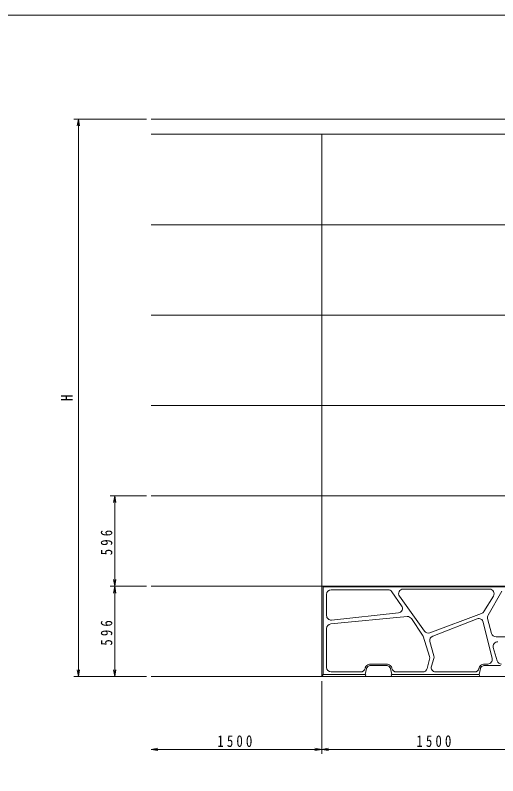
# Model space of a CAD drawing. Units: millimetres on the paper, scale 1:30. Extents: x 20 to 821, y 20 to 574.
# Drawn here: x 416.3 to 522.3, y 406.9 to 574 of the extents above; entities that cross this region are included whole.
import ezdxf
from ezdxf.enums import TextEntityAlignment as Align

# ---------------------------------------------------------------- set-up
doc = ezdxf.new("R2010")
doc.units = ezdxf.units.MM
for name, color, linetype, lineweight in [('D-STR-DIM', 7, 'Continuous', 13), ('D-STR-STR2', 4, 'Continuous', 13), ('D-STR-STR3', 1, 'Continuous', 13), ('D-TTL', 2, 'Continuous', 13)]:
    doc.layers.add(name, color=color, linetype=linetype, lineweight=lineweight)
doc.styles.add('ＭＳ ゴシック-5.0-0.0', font='')
doc.styles.get('ＭＳ ゴシック-5.0-0.0').set_extended_font_data('ＭＳ ゴシック-5.0-0.0')

msp = doc.modelspace()

# ---------------------------------------------------------------- linework, layer by layer
at = {"layer": 'D-STR-DIM'}
for p, q in [((445.131, 551.162), (429.131, 551.162)), ((430.131, 551.162), (429.881, 549.662)), ((430.131, 428.691), (430.131, 551.162)), ((430.131, 551.162), (430.381, 549.662)), ((445.131, 468.404), (437.131, 468.404)), ((438.131, 468.404), (437.881, 466.904)), ((438.131, 448.547), (438.131, 468.404)), ((438.131, 468.404), (438.381, 466.904)), ((438.131, 448.547), (437.881, 450.047)), ((438.131, 448.547), (438.381, 450.047)), ((445.131, 448.547), (437.131, 448.547)), ((445.131, 448.547), (437.131, 448.547)), ((438.131, 448.547), (437.881, 447.047)), ((438.131, 428.691), (438.131, 448.547)), ((438.131, 448.547), (438.381, 447.047)), ((430.131, 428.691), (429.881, 430.191)), ((430.131, 428.691), (430.381, 430.191)), ((438.131, 428.691), (437.881, 430.191)), ((438.131, 428.691), (438.381, 430.191)), ((445.131, 428.691), (429.131, 428.691)), ((445.131, 428.691), (437.131, 428.691)), ((483.631, 427.691), (483.631, 411.691)), ((483.631, 427.691), (483.631, 411.691)), ((446.131, 412.691), (447.631, 412.941)), ((483.631, 412.691), (482.131, 412.941)), ((483.631, 412.691), (485.131, 412.941)), ((446.131, 412.691), (483.631, 412.691)), ((446.131, 412.691), (447.631, 412.441)), ((483.631, 412.691), (482.131, 412.441)), ((483.631, 412.691), (533.631, 412.691)), ((483.631, 412.691), (485.131, 412.441))]:
    msp.add_line(p, q, dxfattribs=at)
at = {"layer": 'D-STR-STR2'}
for p, q in [((483.631, 547.829), (446.131, 547.829)), ((483.631, 468.404), (483.631, 547.829)), ((533.631, 547.829), (483.631, 547.829)), ((483.631, 527.972), (446.131, 527.972)), ((533.631, 527.972), (483.631, 527.972)), ((483.631, 508.116), (446.131, 508.116)), ((533.631, 508.116), (483.631, 508.116)), ((483.631, 488.26), (446.131, 488.26)), ((483.631, 488.26), (483.631, 468.404)), ((533.631, 488.26), (483.631, 488.26)), ((483.631, 468.404), (446.131, 468.404)), ((483.631, 468.404), (474.065, 468.404)), ((483.631, 468.404), (483.631, 448.547)), ((483.631, 448.547), (483.631, 468.404)), ((533.631, 468.404), (483.631, 468.404)), ((493.198, 468.404), (483.631, 468.404)), ((483.631, 448.547), (446.131, 448.547)), ((483.631, 448.547), (474.065, 448.547)), ((483.631, 448.547), (483.631, 428.691)), ((483.631, 428.691), (483.631, 448.547)), ((533.631, 448.547), (483.631, 448.547)), ((493.198, 448.547), (483.631, 448.547)), ((483.965, 448.398), (483.965, 429.138)), ((533.298, 448.398), (483.965, 448.398)), ((501.541, 447.908), (520.509, 447.908)), ((484.696, 442.108), (484.696, 446.746)), ((485.696, 447.746), (498.208, 447.746)), ((499.024, 447.324), (501.198, 444.256)), ((506.236, 438.656), (500.729, 446.325)), ((521.363, 446.388), (519.278, 442.971)), ((523.218, 447.418), (520.201, 442.192)), ((485.6, 440.241), (502.431, 441.865)), ((500.488, 442.683), (485.803, 441.114)), ((503.359, 441.424), (505.779, 437.794)), ((518.775, 442.555), (507.399, 438.303)), ((517.812, 441.357), (508.021, 437.572)), ((520.101, 441.433), (520.983, 438.14)), ((521.099, 432.674), (519.144, 440.662)), ((484.696, 430.691), (484.696, 439.245)), ((505.9, 437.543), (507.326, 433.074)), ((507.417, 436.376), (508.28, 433.21)), ((521.949, 437.399), (527.916, 437.399)), ((522.203, 432.153), (521.346, 435.056)), ((494.36, 431.437), (497.869, 431.437)), ((507.341, 432.516), (506.795, 430.437)), ((508.267, 432.639), (507.736, 430.999)), ((520.128, 431.437), (519.393, 431.437)), ((492.182, 429.691), (485.696, 429.691)), ((493.172, 430.538), (493.159, 430.476)), ((493.496, 430.458), (493.206, 429.138)), ((494.368, 431.103), (497.861, 431.103)), ((499.023, 429.138), (498.733, 430.458)), ((499.07, 430.476), (499.057, 430.538)), ((505.828, 429.691), (500.047, 429.691)), ((508.687, 429.691), (517.216, 429.691)), ((518.206, 430.538), (518.192, 430.476)), ((518.53, 430.458), (518.239, 429.138)), ((522.895, 431.103), (519.401, 431.103)), ((468.231, 428.691), (449.031, 428.691)), ((483.631, 428.691), (474.065, 428.691)), ((483.631, 428.691), (483.965, 429.138)), ((493.198, 428.691), (483.631, 428.691)), ((483.965, 429.138), (493.206, 429.138)), ((493.299, 428.994), (493.198, 428.691)), ((493.206, 429.138), (493.299, 428.994)), ((493.21, 428.729), (499.019, 428.729)), ((498.93, 428.994), (499.023, 429.138)), ((499.031, 428.691), (498.93, 428.994)), ((499.023, 429.138), (518.239, 429.138)), ((518.231, 428.691), (499.031, 428.691)), ((518.231, 428.691), (518.332, 428.994)), ((518.239, 429.138), (518.332, 428.994)), ((524.052, 428.729), (518.244, 428.729))]:
    msp.add_line(p, q, dxfattribs=at)
for points in [[(494.36, 431.437), (494.279, 431.433), (494.16, 431.421), (493.95, 431.374), (493.756, 431.286), (493.52, 431.115), (493.329, 430.902), (493.267, 430.799), (493.222, 430.698), (493.191, 430.606), (493.172, 430.538)], [(499.057, 430.538), (499.038, 430.606), (499.007, 430.698), (498.962, 430.799), (498.9, 430.902), (498.709, 431.115), (498.473, 431.286), (498.279, 431.374), (498.069, 431.421), (497.95, 431.433), (497.869, 431.437)], [(519.393, 431.437), (519.312, 431.433), (519.194, 431.421), (518.984, 431.374), (518.789, 431.286), (518.553, 431.115), (518.362, 430.902), (518.3, 430.799), (518.255, 430.698), (518.224, 430.606), (518.206, 430.538)], [(494.368, 431.103), (494.304, 431.1), (494.214, 431.091), (494.056, 431.056), (493.924, 430.996), (493.744, 430.866), (493.598, 430.703), (493.563, 430.645), (493.533, 430.577), (493.51, 430.508), (493.496, 430.458)], [(498.733, 430.458), (498.719, 430.508), (498.696, 430.577), (498.666, 430.645), (498.631, 430.703), (498.485, 430.866), (498.306, 430.996), (498.173, 431.056), (498.015, 431.091), (497.925, 431.1), (497.861, 431.103)], [(519.401, 431.103), (519.337, 431.1), (519.247, 431.091), (519.09, 431.056), (518.957, 430.996), (518.778, 430.866), (518.632, 430.703), (518.597, 430.645), (518.566, 430.577), (518.543, 430.508), (518.53, 430.458)]]:
    msp.add_lwpolyline(points, dxfattribs=at)
for centre, start, end in [((501.541, 446.908), 90, 215.6828), ((520.509, 446.908), 328.61441, 90), ((485.696, 446.746), 90, 180), ((498.208, 446.746), 35.32414, 90), ((500.382, 443.677), 276.09888, 35.32414), ((518.425, 443.492), 290.49734, 328.61441), ((485.696, 442.108), 180, 276.09888), ((502.527, 440.869), 33.69007, 95.51124), ((518.173, 440.424), 13.75721, 111.13424), ((521.067, 441.692), 150, 195), ((485.696, 439.245), 95.51124, 180), ((507.049, 439.239), 215.6828, 290.49734), ((521.949, 438.399), 195, 270), ((504.947, 437.239), 17.7029, 33.69007), ((508.381, 436.639), 111.13424, 195.25512), ((522.307, 435.331), 88.35402, 195.9966), ((506.373, 432.77), 345.29615, 17.7029), ((507.315, 432.947), 342.06376, 15.25512), ((520.128, 432.437), 270, 13.75721), ((523.162, 432.437), 196.44914, 270), ((485.696, 430.691), 180, 270), ((492.182, 430.691), 270, 347.59793), ((500.047, 430.691), 192.40207, 270), ((505.828, 430.691), 270, 345.29615), ((508.687, 430.691), 162.06376, 270), ((517.216, 430.691), 270, 347.59793)]:
    msp.add_arc(centre, 1, start, end, dxfattribs=at)
at = {"layer": 'D-STR-STR3'}
for p, q in [((446.131, 551.162), (621.131, 551.162)), ((446.131, 428.691), (621.131, 428.691))]:
    msp.add_line(p, q, dxfattribs=at)
at = {"layer": 'D-TTL'}
msp.add_lwpolyline([(20, 20), (20, 574), (821, 574), (821, 20)], close=True, dxfattribs=at)

# ---------------------------------------------------------------- texts
at = {"layer": 'D-STR-DIM', "style": 'ＭＳ ゴシック-5.0-0.0', "width": 0.8}
msp.add_text('H', height=2.566, rotation=90, dxfattribs=at).set_placement((429.631, 489.927), align=Align.BOTTOM_CENTER)
at = {"layer": 'D-STR-DIM', "char_height": 2.566, "attachment_point": 8, "rotation": 90, "style": 'ＭＳ ゴシック-5.0-0.0'}
for insert in [(437.631, 458.475), (437.631, 438.619)]:
    msp.add_mtext('\\T1.5;\\W0.8;596', dxfattribs=dict(at, insert=insert))
at = {"layer": 'D-STR-DIM', "char_height": 2.566, "attachment_point": 8, "style": 'ＭＳ ゴシック-5.0-0.0'}
for insert in [(464.881, 413.191), (508.631, 413.191)]:
    msp.add_mtext('\\T1.5;\\W0.8;1500', dxfattribs=dict(at, insert=insert))

doc.saveas('drawing.dxf')
